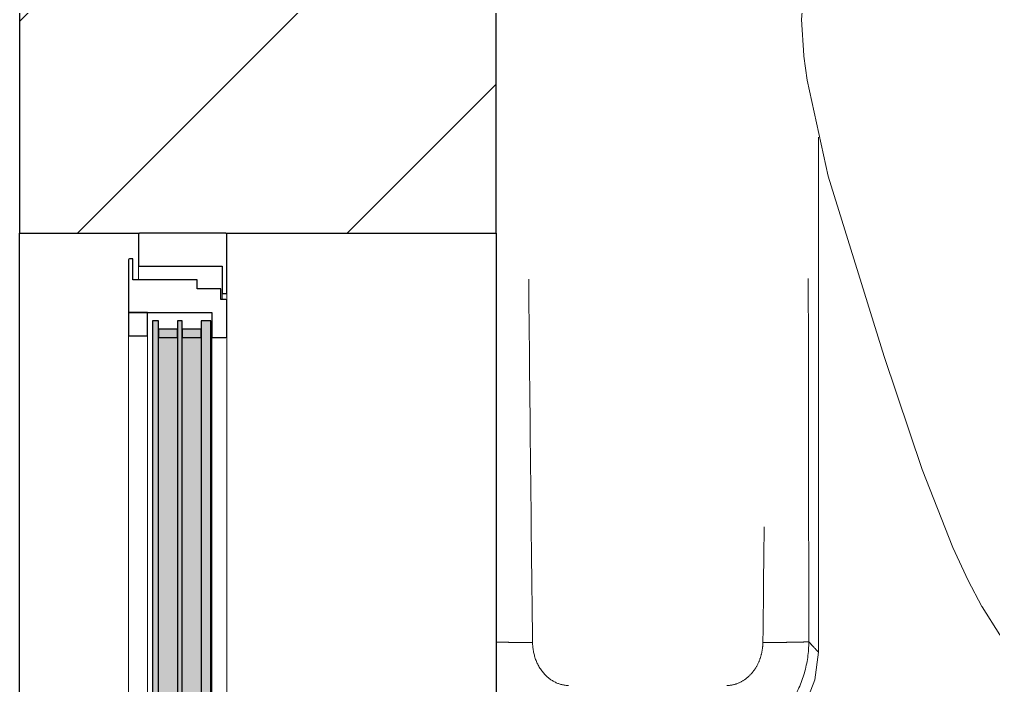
# Model space of a CAD drawing. Header units: millimetres. Extents: x 1680 to 166026, y 35966 to 91121.
# Drawn here: x 68709 to 69526, y 54323 to 54882 of the extents above; entities that cross this region are included whole.
import ezdxf

# ---------------------------------------------------------------- set-up
doc = ezdxf.new("R2010")
doc.units = ezdxf.units.MM
doc.linetypes.add('IMPORT-ACAD_ISO03W100', pattern=[762, 304.8, -457.2])
for name, color, linetype, lineweight in [('A-GENM', 13, 'Continuous', 18), ('A-GLAZ', 151, 'Continuous', 18), ('A-WALL', 255, 'Continuous', 18), ('A-WALL-PATT', 111, 'Continuous', 50), ('G-IMPT', 8, 'Continuous', 18)]:
    doc.layers.add(name, color=color, linetype=linetype, lineweight=lineweight)

# ---------------------------------------------------------------- blocks, each defined once
blk = doc.blocks.new('Windows_Opening-Hinge_Strugal_S74RP_Two-Leaf_Fixed-Top_INT - Windows_Opening-Hinge_Strugal_S74RP_Two-Leaf_Fixed-Top_INT-V1-mebel yerləşmə planı')
at = {"layer": 'A-GLAZ'}
h = blk.add_hatch(color=256, dxfattribs=at)
h.paths.add_polyline_path([(-54.5, -83.49), (-726.49, -83.49), (-726.49, -88.49), (-54.5, -88.49)], flags=0)
h.paths.add_polyline_path([(-54.5, -67.49), (-54.5, -63.49), (-726.49, -63.49), (-726.49, -67.49), (-187.46, -67.49)], flags=0)
h.paths.add_polyline_path([(-54.5, -47.5), (-54.5, -39.5), (-726.49, -39.5), (-726.49, -47.5), (-187.46, -47.5)], flags=0)
h = blk.add_hatch(color=256, dxfattribs=at)
h.paths.add_polyline_path([(-66.51, -83.49), (-66.51, -67.49), (-73.51, -67.49), (-73.51, -83.49)], flags=0)
h.paths.add_polyline_path([(-66.51, -63.49), (-66.51, -47.5), (-73.51, -47.5), (-73.51, -63.49)], flags=0)
h.paths.add_polyline_path([(-712.49, -63.49), (-712.49, -47.5), (-719.49, -47.5), (-719.49, -63.49)], flags=0)
h.paths.add_polyline_path([(-712.49, -67.49), (-719.49, -67.49), (-719.49, -83.49), (-712.49, -83.49)], flags=0)
for points in [[(-73.51, -47.5), (-712.49, -47.5), (-712.49, -63.49), (-73.51, -63.49)], [(-73.51, -67.49), (-712.49, -67.49), (-712.49, -83.49), (-73.51, -83.49)]]:
    blk.add_hatch(color=256, dxfattribs=at).paths.add_polyline_path(points, flags=0)
at = {"layer": 'A-GLAZ', "lineweight": 25}
for p, q in [((-800, -26.8), (-800, -99.2)), ((-750.29, -26), (-799.2, -26)), ((-772.49, -30.01), (-749.49, -30)), ((-772.49, -100), (-772.49, -30.01)), ((-744.49, -30.99), (-753.34, -30.99)), ((-753.34, -30.99), (-753.34, -51.01)), ((-749.49, -30), (-749.5, -26.85)), ((-744.49, -26.8), (-744.49, -30.99)), ((-713.29, -26), (-743.69, -26)), ((-712.49, -38.49), (-712.49, -26.8)), ((-733.5, -107.7), (-733.5, -38.49)), ((-733.5, -38.49), (-712.49, -38.49)), ((-54.5, -39.5), (-726.49, -39.5)), ((-726.49, -39.5), (-726.49, -47.5)), ((-726.49, -47.5), (-54.5, -47.5)), ((-712.49, -47.5), (-719.49, -47.5)), ((-719.49, -47.5), (-719.49, -63.49)), ((-712.49, -63.49), (-712.49, -47.5)), ((-753.34, -51.01), (-761, -51.01)), ((-761, -51.01), (-761, -105.01)), ((-54.5, -63.49), (-726.49, -63.49)), ((-726.49, -63.49), (-726.49, -67.49)), ((-719.49, -63.49), (-712.49, -63.49)), ((-726.49, -67.49), (-54.5, -67.49)), ((-712.49, -67.49), (-719.49, -67.49)), ((-719.49, -67.49), (-719.49, -83.49)), ((-712.49, -83.49), (-712.49, -67.49)), ((-54.5, -83.49), (-726.49, -83.49)), ((-726.49, -83.49), (-726.49, -88.49)), ((-726.49, -88.49), (-54.5, -88.49)), ((-719.49, -83.49), (-712.49, -83.49)), ((-733.5, -92.46), (-733.5, -107.69)), ((-713.99, -92.46), (-733.5, -92.46)), ((-713.99, -107.69), (-713.99, -92.46)), ((-799.2, -100), (-772.49, -100)), ((-778.5, -105.01), (-778.5, -107.7)), ((-761, -105.01), (-778.5, -105.01)), ((-777.7, -108.5), (-734.3, -108.5)), ((-732.7, -108.49), (-714.79, -108.49))]:
    blk.add_line(p, q, dxfattribs=at)
at = {"layer": 'A-GLAZ'}
for p, q in [((-743.69, -26), (-750.29, -26)), ((-749.49, -30), (-744.49, -30)), ((-67.71, -26), (-713.29, -26)), ((-712.49, -38.49), (-68.51, -38.49)), ((-67.01, -92.46), (-713.99, -92.46)), ((-772.49, -100), (-761, -100)), ((-734.3, -108.5), (-732.7, -108.5)), ((-714.79, -108.49), (-66.21, -108.49))]:
    blk.add_line(p, q, dxfattribs=at)
at = {"layer": 'A-GLAZ', "lineweight": 25}
for centre, start, end in [((-799.2, -26.8), 90, 180), ((-750.29, -26.8), 356.26238, 90), ((-743.69, -26.8), 90, 180), ((-713.29, -26.8), 360, 90), ((-799.2, -99.2), 180, 270), ((-777.7, -107.7), 180, 270), ((-734.3, -107.7), 270, 360), ((-732.7, -107.69), 180, 270), ((-714.79, -107.69), 270, 0)]:
    blk.add_arc(centre, 0.8, start, end, dxfattribs=at)
blk = doc.blocks.new('Furniture_Sofas-Armchairs_Fritz-Hansen_Alphabet-SofaT-Series-PL300-3 - Default-332488-mebel yerləşmə planı')
at = {"layer": 'A-GENM', "color": 253, "linetype": 'IMPORT-ACAD_ISO03W100'}
for points, knots in [([(1112.67, -777.69), (1113.99, -776.51), (1115.86, -774.81), (1117.99, -772.87), (1118.91, -772.04), (1119.32, -771.66)], [0, 0, 0, 0, 0.125, 0.1875, 0.25, 0.25, 0.25, 0.25]), ([(1119.38, -771.61), (1119.76, -771.25), (1120.47, -770.59), (1121.21, -769.88), (1121.58, -769.51), (1121.54, -769.53), (1121.46, -769.6)], [0.2530779, 0.2530779, 0.2530779, 0.2530779, 0.3125, 0.375, 0.4375, 0.5, 0.5, 0.5, 0.5]), ([(1112.67, -777.68), (1052.68, -777.79), (932.71, -777.99), (776.88, -778.2), (681.04, -778.31), (645.18, -778.35)], [0, 0, 0, 0, 0.1111111, 0.2222222, 0.2886365, 0.2886365, 0.2886365, 0.2886365]), ([(1112.67, -777.68), (1121.48, -777.76), (1139.19, -780.25), (1160.67, -789.73), (1176.36, -802.17), (1186.87, -815.18), (1193.84, -830.4), (1195.57, -841.38), (1195.64, -846.92)], [0.0000002, 0.0000002, 0.0000002, 0.0000002, 0.2222222, 0.4444444, 0.5833333, 0.7222222, 0.8611111, 1, 1, 1, 1]), ([(1112.67, -777.69), (1112.7, -777.95), (1112.76, -778.75), (1112.88, -781.38), (1113, -785.43), (1113.09, -790.66), (1113.16, -795.12), (1113.22, -800.01), (1113.28, -806.97), (1113.3, -812.54), (1113.31, -816.27)], [0.0001339, 0.0001339, 0.0001339, 0.0001339, 0.1, 0.2, 0.4, 0.5, 0.6, 0.7, 0.8, 1, 1, 1, 1]), ([(1149.39, -979.25), (1149.34, -983.11), (1147.44, -990.74), (1139.6, -1000.82), (1127.75, -1007.72), (1118.11, -1009.43), (1113.31, -1009.48)], [0, 0, 0, 0, 0.222222, 0.444444, 0.722222, 1, 1, 1, 1]), ([(1112.99, -1040.07), (1113, -1039.69), (1113.04, -1038.13), (1113.09, -1035.09), (1113.16, -1030.63), (1113.22, -1025.74), (1113.26, -1020.52), (1113.29, -1015.07), (1113.31, -1011.34), (1113.31, -1009.48)], [0.367271, 0.367271, 0.367271, 0.367271, 0.4, 0.5, 0.6, 0.7, 0.8, 0.9, 1, 1, 1, 1])]:
    blk.add_open_spline(points, degree=3, knots=knots, dxfattribs=at)
for points in [[(1121.48, -769.58), (1121.67, -769.42), (1120.23, -770.73), (1118.37, -772.44)], [(-507.63, -816.27), (-447.6, -815.6), (-327.54, -814.27), (-147.44, -812.48), (32.67, -811.13), (212.78, -810.33), (392.9, -810.34), (573.01, -811.16), (753.12, -812.49), (933.22, -814.16), (1053.28, -815.55), (1113.31, -816.27)], [(1113.31, -816.27), (1116.18, -816.29), (1121.97, -816.92), (1130.25, -819.62), (1137.8, -824.08), (1144.02, -830.21), (1148.29, -837.88), (1149.36, -843.6), (1149.4, -846.5)], [(1113.31, -1009.48), (1053.28, -1010.2), (933.22, -1011.59), (753.12, -1013.26), (573.01, -1014.59), (392.9, -1015.42), (212.78, -1015.43), (32.67, -1014.61), (-147.44, -1013.27), (-327.54, -1011.51), (-447.61, -1010.16), (-507.63, -1009.48)]]:
    blk.add_open_spline(points, degree=3, dxfattribs=at)
at = {"layer": 'G-IMPT', "flags": 128}
for points in [[(1099.94, -502.3), (1107.9, -512.77), (1111.36, -516.49), (1116.11, -522.31), (1119.27, -527.08), (1121.92, -531.92), (1124.27, -537.13), (1126.5, -543.08), (1134.68, -574.9), (1134.16, -583.17), (1132.04, -590.2), (1128.47, -596.65), (1123.12, -603.32), (1106.84, -617.47), (1083.43, -632.36), (1083, -632.6)], [(1083, -632.6), (1061.2, -644.08), (1033.56, -656.95), (968.3, -682.66), (873.36, -714.56), (722.16, -761.35), (641.68, -779), (621.37, -781.8)], [(532.5, -687.41), (532.49, -689.13), (528.83, -702.13), (527.26, -708.86), (526.58, -714.08), (526.43, -718.92), (526.73, -723.66), (527.45, -728.48), (528.62, -733.65), (530.35, -739.65), (536.34, -757.07), (541.58, -766.84), (546.81, -772.76), (552.69, -776.94), (559.51, -779.89), (568.03, -782.02), (590.69, -783.77), (620.99, -781.85), (621.37, -781.8)], [(689.33, -769.54), (703.34, -769.54), (1008.14, -769.54), (1121.54, -769.54)], [(1205.37, -839.55), (1204.39, -829.94), (1201.84, -820.44), (1197.73, -811.29), (1192.14, -802.67), (1185.06, -794.64), (1167.13, -781.37), (1144.73, -772.59), (1121.51, -769.56)]]:
    blk.add_lwpolyline(points, dxfattribs=at)

msp = doc.modelspace()

# ---------------------------------------------------------------- hatches: boundary and pattern name
at = {"layer": 'A-WALL-PATT', "lineweight": 18}
h = msp.add_hatch(dxfattribs=at)
h.set_pattern_fill('FP_1', color=256, style=0, pattern_type=2)
h.set_pattern_definition([(45, (57399.48, 59862.21), (-113.1371, 113.1371), [])])
h.paths.add_polyline_path([(69109.09, 45872.4), (69109.09, 48622.4), (68709.09, 48622.4), (68709.09, 45872.4)], flags=0)
h.paths.add_polyline_path([(68709.09, 50222.4), (69109.09, 50222.4), (69109.09, 53102.4), (68709.09, 53102.4), (68709.09, 50274.49)], flags=0)
h.paths.add_polyline_path([(68809.09, 54702.4), (69109.09, 54702.4), (69109.09, 57582.4), (68709.09, 57582.4), (68709.09, 54702.4)], flags=0)
h.paths.add_polyline_path([(68809.09, 59182.4), (69109.09, 59182.4), (69109.09, 63512.4), (68709.09, 63512.4), (68709.09, 59182.4)], flags=0)
h.paths.add_polyline_path([(68709.09, 65112.4), (69109.09, 65112.4), (69109.09, 66272.4), (68709.09, 66272.4), (68709.09, 65984.81)], flags=0)

# ---------------------------------------------------------------- linework, layer by layer
at = {"layer": 'A-WALL', "lineweight": 30}
for p, q in [((68709.09, 57582.4), (68709.09, 54702.4)), ((69109.09, 54702.4), (69109.09, 57012.4)), ((68709.09, 54702.4), (68809.89, 54702.4)), ((68709.09, 53102.4), (68709.09, 54702.4)), ((68882.29, 54702.4), (69109.09, 54702.4)), ((69109.09, 54702.4), (69109.09, 53102.4))]:
    msp.add_line(p, q, dxfattribs=at)

# ---------------------------------------------------------------- block references
at = {"layer": 'A-GENM', "color": 253, "linetype": 'IMPORT-ACAD_ISO03W100', "rotation": 270.0000000000002}
msp.add_blockref('Furniture_Sofas-Armchairs_Fritz-Hansen_Alphabet-SofaT-Series-PL300-3 - Default-332488-mebel yerləşmə planı', (70149.09, 55472.4), dxfattribs=at)
at = {"layer": 'A-GLAZ', "rotation": 269.9999999999996}
msp.add_blockref('Windows_Opening-Hinge_Strugal_S74RP_Two-Leaf_Fixed-Top_INT - Windows_Opening-Hinge_Strugal_S74RP_Two-Leaf_Fixed-Top_INT-V1-mebel yerləşmə planı', (68909.09, 53902.4), dxfattribs=at)

doc.saveas('drawing.dxf')
